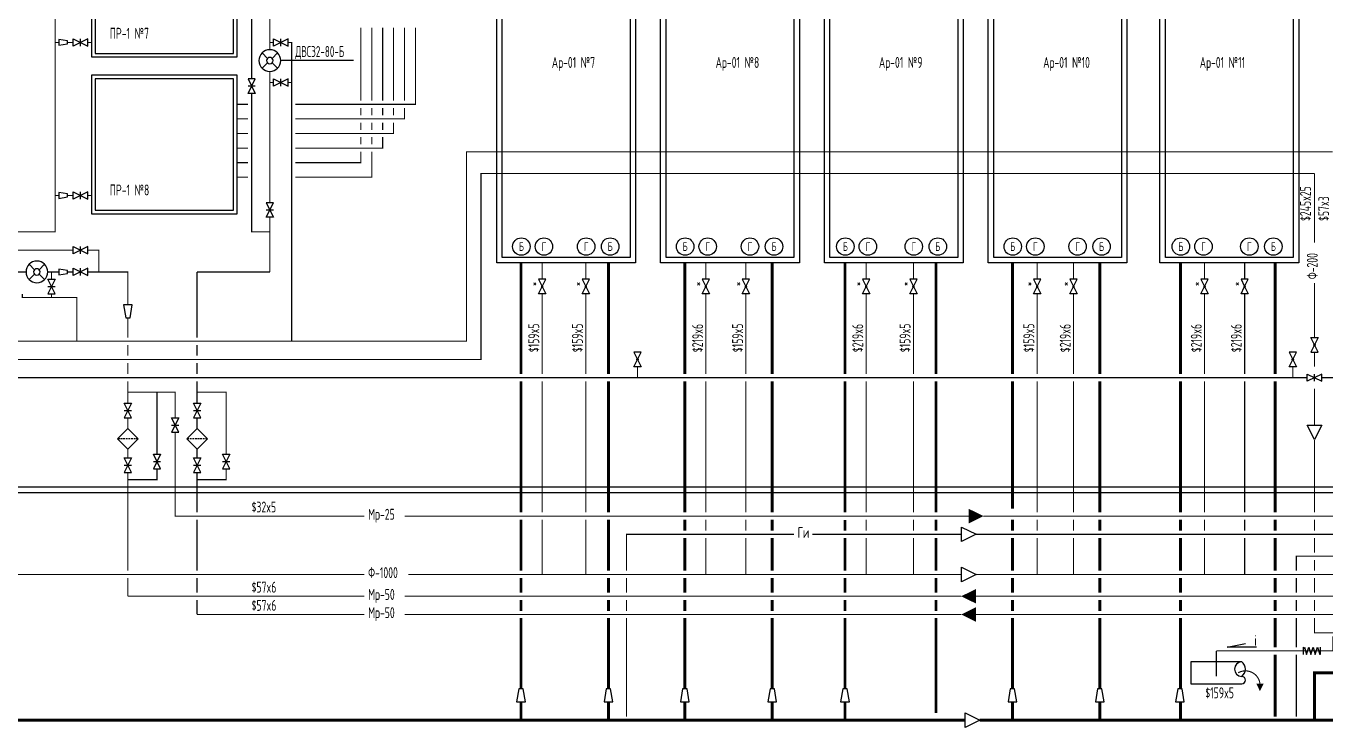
# Model space of a CAD drawing. Extents: x 0 to 1261, y 0 to 593.
# Drawn here: x 481 to 837.9, y 209.5 to 400.5 of the extents above; entities that cross this region are included whole.
import ezdxf
from ezdxf.enums import TextEntityAlignment as Align

# ---------------------------------------------------------------- set-up
doc = ezdxf.new("R2010")
doc.units = 0
doc.header["$LTSCALE"] = 12
doc.header["$MEASUREMENT"] = 0
doc.linetypes.add('HIDDEN', pattern=[0.375, 0.25, -0.125])
doc.layers.get('0').update_dxf_attribs({"linetype": 'CONTINUOUS'})
doc.layers.add('вспом_линии', color=7, linetype='CONTINUOUS', lineweight=30)
doc.styles.add('ESKD', font='eskd_u.shx', dxfattribs={"width": 0.8, "height": 3})

# ---------------------------------------------------------------- blocks, each defined once
blk = doc.blocks.new('v26')
blk.add_lwpolyline([(6, 0), (6, 1), (0, 2), (0, -2), (6, -1), (6, 0)])
blk = doc.blocks.new('b4_16')
blk.add_lwpolyline([(0, -2.5), (0, 2.5), (10, -2.5), (10, 2.5)], close=True)
blk.add_lwpolyline([(5, -2.5), (5, 2.5)])
blk = doc.blocks.new('b1_16')
for points in [[(4.56, -0.22), (0, -2.5), (0, 2.5), (4.56, 0.22)], [(5.46, -0.23), (10, -2.5), (10, 2.5), (5.46, 0.23)]]:
    blk.add_lwpolyline(points)
blk.add_lwpolyline([(5, -0.5, -0.974631), (5, 0.5, -1.026029), (5, -0.5, 1.665502)], format="xyb")
blk = doc.blocks.new('b23_16')
blk.add_lwpolyline([(-0.07, 0), (7, -7.07), (14.07, 0), (7, 7.07)], close=True)
at = {"linetype": 'HIDDEN', "ltscale": 0.4}
blk.add_lwpolyline([(7, 7), (7, -7)], dxfattribs=at)
blk = doc.blocks.new('v9')
blk.add_lwpolyline([(0, 0, 5, 0.1, 0), (5, 0, 0.1, 0.1, 0)], format="xyseb")
blk = doc.blocks.new('v10')
blk.add_lwpolyline([(0, -2.5), (0, 2.5), (5, 0)], close=True)
blk = doc.blocks.new('v5')
for points in [[(0, -2.5), (0, 2.5)], [(0, 1.5), (0.5, 2.5), (2, -2.5), (3.5, 2.5), (5, -2.5), (6.5, 2.5), (8, -2.5), (9.5, 2.5), (11, -2.5), (11.5, -1)], [(11.5, -2.5), (11.5, 2.5)]]:
    blk.add_lwpolyline(points)
blk = doc.blocks.new('v43')
for points in [[(0.03, 0, 1), (9.97, 0, 1)], [(3.52, 0, 1), (6.47, 0, 1)]]:
    blk.add_lwpolyline(points, format="xyb", close=True)
for points in [[(1.5, 3.5), (3.96, 1.04)], [(8.5, 3.5), (6.04, 1.04)], [(3.96, -1.04), (1.5, -3.5)], [(6.04, -1.04), (8.5, -3.5)]]:
    blk.add_lwpolyline(points)

msp = doc.modelspace()

# ---------------------------------------------------------------- linework, layer by layer
for p, q in [((811, 230), (816, 231)), ((819, 230), (811, 230))]:
    msp.add_line(p, q)
at = {"const_width": 0.8}
for points in [[(617, 335.5), (617, 305)], [(641, 335.5), (641, 305)], [(662, 335.5), (662, 305)], [(686, 335.5), (686, 305)], [(706, 335.5), (706, 305)], [(731, 335.5), (731, 305)], [(752, 335.5), (752, 305)], [(776, 335.5), (776, 305)], [(798.17, 335.5), (798.17, 305)], [(824.17, 335.5), (824.17, 305)], [(617, 303), (617, 267)], [(641, 303), (641, 267)], [(662, 303), (662, 267)], [(686, 303), (686, 267)], [(706, 303), (706, 267)], [(731, 303), (731, 267)], [(752, 303), (752, 268)], [(776, 303), (776, 267)], [(798.17, 303), (798.17, 267)], [(824.17, 303), (824.17, 267)], [(617, 265), (617, 251)], [(641, 265), (641, 251)], [(662, 265), (662, 262)], [(686, 265), (686, 262)], [(706, 264.89), (706, 262)], [(731, 265), (731, 262)], [(752, 265), (752, 262)], [(776, 265), (776, 262)], [(798.17, 265), (798.17, 262)], [(824.17, 265), (824.17, 262)], [(662, 260), (662, 251)], [(686, 260), (686, 251)], [(706, 260), (706, 251)], [(731, 260), (731, 251)], [(752, 260), (752, 251)], [(776, 260), (776, 251)], [(798.17, 260), (798.17, 251)], [(824.17, 260), (824.17, 251)], [(617, 249), (617, 245)], [(641, 249), (641, 245)], [(662, 249), (662, 245)], [(686, 249), (686, 245)], [(706, 249), (706, 245)], [(731, 249), (731, 245)], [(752, 249), (752, 245)], [(776, 249), (776, 245)], [(798.17, 249), (798.17, 245)], [(824.17, 249), (824.17, 245)], [(617, 243), (617, 240)], [(641, 243), (641, 240)], [(662, 243), (662, 240)], [(686, 243), (686, 240)], [(706, 243), (706, 240)], [(731, 243), (731, 240)], [(752, 243), (752, 240)], [(776, 243), (776, 240)], [(798.17, 243), (798.17, 240)], [(824.17, 243), (824.17, 240)], [(617, 238), (617, 218.6)], [(641, 238), (641, 218.6)], [(662, 238), (662, 218.6)], [(686, 238), (686, 218.6)], [(706, 238), (706, 218.6)], [(731, 238), (731, 212)], [(752, 238), (752, 218.6)], [(776, 238), (776, 218.6)], [(798.17, 238), (798.17, 218.6)], [(824.17, 238), (824.17, 230)], [(824.17, 228), (824.17, 211)], [(617, 215), (617, 210)], [(641, 215), (641, 210)], [(662, 215), (662, 210)], [(686, 215), (686, 210)], [(706, 215), (706, 210)], [(752, 215), (752, 210)], [(776, 215), (776, 210)], [(798.17, 215), (798.17, 210)]]:
    msp.add_lwpolyline(points, dxfattribs=at)
at = {"linetype": 'Continuous'}
for centre in [(617.09, 339.97), (623.29, 339.97), (634.89, 339.97), (641.49, 339.97), (662.09, 339.97), (668.29, 339.97), (679.89, 339.97), (686.49, 339.97), (706.09, 339.97), (712.29, 339.97), (724.89, 339.97), (731.49, 339.97), (752.09, 339.97), (758.29, 339.97), (769.89, 339.97), (776.49, 339.97), (798.27, 339.97), (804.47, 339.97), (817.07, 339.97), (823.67, 339.97)]:
    msp.add_circle(centre, 2.4, dxfattribs=at)
at = {"layer": 'вспом_линии'}
for p, q in [((571, 391), (551, 391)), ((815, 226), (801, 226)), ((801, 226), (801, 220)), ((801, 220), (815, 220))]:
    msp.add_line(p, q, dxfattribs=at)
for points in [[(882.5, 547.92), (28.5, 547.92), (28.5, 272.5), (882.5, 272.5)], [(881, 546.42), (30, 546.42), (30, 274), (881, 274)], [(499, 392), (539, 392), (539, 430), (499, 430)], [(500, 393), (538, 393), (538, 429), (500, 429)], [(499, 349), (539, 349), (539, 387), (499, 387)], [(500, 350), (538, 350), (538, 386), (500, 386)]]:
    msp.add_lwpolyline(points, close=True, dxfattribs=at)
for points, const_width in [([(543, 386), (543, 483), (548, 483)], 0.3), ([(548, 430), (548, 394)], 0.3), ([(459, 333), (429, 333), (429, 344), (489, 344), (489, 414)], 0.3), ([(555, 379), (588, 379), (588, 400)], 0.3), ([(573, 380), (573, 400)], 0.3), ([(576, 380), (576, 400)], 0.3), ([(579, 380), (579, 400)], 0.3), ([(582, 380), (582, 400)], 0.3), ([(585, 380), (585, 400)], 0.3), ([(489, 396), (490, 396)], 0.3), ([(492.4, 396), (494, 396)], 0.3), ([(498, 396), (499, 396)], 0.3), ([(548, 396), (549, 396)], 0.3), ([(553, 396), (554, 396), (554, 314)], 0.3), ([(548, 388), (548, 352)], 0.3), ([(548, 344), (543, 344), (543, 382)], 0.3), ([(548, 385), (549, 385)], 0.3), ([(553, 385), (554, 385)], 0.3), ([(539, 379), (542, 379)], 0.3), ([(539, 375), (542, 375)], 0.3), ([(555, 375), (585, 375), (585, 378)], 0.3), ([(573, 376), (573, 378)], 0.3), ([(576, 376), (576, 378)], 0.3), ([(579, 376), (579, 378)], 0.3), ([(582, 376), (582, 378)], 0.3), ([(539, 371), (542, 371)], 0.3), ([(555, 371), (582, 371), (582, 374)], 0.3), ([(573, 372), (573, 374)], 0.3), ([(576, 372), (576, 374)], 0.3), ([(579, 372), (579, 374)], 0.3), ([(555, 367), (579, 367), (579, 370)], 0.3), ([(573, 368), (573, 370)], 0.3), ([(576, 368), (576, 370)], 0.3), ([(539, 367), (542, 367)], 0.3), ([(555, 363), (572, 363), (573, 363), (573, 366)], 0.3), ([(555, 359), (576, 359), (576, 366)], 0.3), ([(610.35, 366), (602, 366), (602, 314), (572, 314)], 0.3), ([(612, 366), (610.35, 366)], 0.3), ([(657, 366), (647, 366)], 0.3), ([(702, 366), (692, 366)], 0.3), ([(747, 366), (737, 366)], 0.3), ([(794, 366), (794, 366), (782, 366)], 0.3), ([(840, 366), (840, 366), (829, 366)], 0.3), ([(539, 363), (542, 363)], 0.3), ([(610.35, 360), (606, 360), (606, 309), (397, 309)], 0.3), ([(539, 359), (542, 359)], 0.3), ([(612, 360), (610.35, 360)], 0.3), ([(657, 360), (647, 360)], 0.3), ([(702, 360), (692, 360)], 0.3), ([(747, 360), (737, 360)], 0.3), ([(794, 360), (782, 360)], 0.3), ([(835, 360), (829, 360)], 0.3), ([(835, 360), (835, 341)], 0.3), ([(489, 354), (490, 354)], 0.3), ([(492.4, 354), (494, 354)], 0.3), ([(498, 354), (499, 354)], 0.3), ([(548, 348), (548, 333)], 0.3), ([(461, 333), (461, 339), (494, 339)], 0.3), ([(498, 339), (501, 339), (501, 333)], 0.3), ([(622.79, 335.5), (622.79, 331)], 0.3), ([(634.79, 335.5), (634.79, 331)], 0.3), ([(667.79, 335.5), (667.79, 331)], 0.3), ([(678.79, 335.5), (678.79, 331)], 0.3), ([(711.79, 335.5), (711.79, 331)], 0.3), ([(724.79, 335.5), (724.79, 331)], 0.3), ([(758.79, 335.5), (758.79, 331)], 0.3), ([(768.79, 335.5), (768.79, 331)], 0.3), ([(804.79, 335.5), (804.79, 331)], 0.3), ([(815.79, 335.5), (815.79, 331)], 0.3), ([(478, 333), (481, 333)], 0.3), ([(487, 333), (490, 333)], 0.3), ([(488, 333), (488, 331)], 0.3), ([(492.4, 333), (494, 333)], 0.3), ([(498, 333), (502, 333)], 0.3), ([(502, 333), (509, 333), (509, 324)], 0.3), ([(528, 333), (528, 333), (528, 315)], 0.3), ([(528, 333), (548, 333)], 0.3), ([(835, 330), (835, 315)], 0.3), ([(480, 327), (480, 326), (495, 326), (495, 314)], 0.3), ([(488, 327), (488, 326)], 0.3), ([(622.79, 327), (622.79, 305)], 0.3), ([(634.79, 327), (634.79, 305)], 0.3), ([(667.79, 327), (667.79, 305)], 0.3), ([(678.79, 327), (678.79, 305)], 0.3), ([(711.79, 327), (711.79, 305)], 0.3), ([(724.79, 327), (724.79, 305)], 0.3), ([(758.79, 327), (758.79, 305)], 0.3), ([(768.79, 327), (768.79, 305)], 0.3), ([(804.79, 327), (804.79, 305)], 0.3), ([(815.79, 327), (815.79, 305)], 0.3), ([(509, 320.4), (509, 315)], 0.3), ([(582, 314), (415.21, 314)], 0.3), ([(509, 313), (509, 310)], 0.3), ([(528, 313), (528, 310)], 0.3), ([(835, 311), (835, 307)], 0.3), ([(509, 308), (509, 305)], 0.3), ([(528, 308), (528, 305)], 0.3), ([(649, 304), (649, 307)], 0.3), ([(829, 304), (829, 307)], 0.3), ([(833, 304), (397, 304)], 0.3), ([(837, 304), (845, 304), (845, 291)], 0.3), ([(509, 303), (509, 297)], 0.3), ([(509, 300), (517, 300), (517, 283)], 0.3), ([(517, 300), (522, 300), (522, 293)], 0.3), ([(528, 303), (528, 297)], 0.3), ([(528, 300), (536, 300), (536, 283)], 0.3), ([(622.79, 303), (622.79, 267)], 0.3), ([(634.79, 303), (634.79, 267)], 0.3), ([(667.79, 303), (667.79, 267)], 0.3), ([(678.79, 303), (678.79, 267)], 0.3), ([(711.79, 303), (711.79, 267)], 0.3), ([(724.79, 303), (724.79, 267)], 0.3), ([(758.79, 303), (758.79, 267)], 0.3), ([(768.79, 303), (768.79, 267)], 0.3), ([(804.79, 303), (804.79, 267)], 0.3), ([(815.79, 303), (815.79, 267)], 0.3), ([(835, 301), (835, 291)], 0.3), ([(509, 293), (509, 290)], 0.3), ([(528, 293), (528, 290)], 0.3), ([(522, 289), (522, 266), (574, 266)], 0.3), ([(835, 287), (835, 267)], 0.3), ([(509, 284.4), (509, 282)], 0.3), ([(528, 284.4), (528, 282)], 0.3), ([(517, 279), (517, 276), (509, 276)], 0.3), ([(536, 279), (536, 276), (528, 276)], 0.3), ([(509, 278), (509, 251)], 0.3), ([(528, 278), (528, 267)], 0.3), ([(528, 265), (528, 251)], 0.3), ([(585, 266), (712, 266)], 0.3), ([(622.79, 265), (622.79, 250)], 0.3), ([(634.79, 265), (634.79, 250)], 0.3), ([(667.79, 265), (667.79, 262)], 0.3), ([(678.79, 265), (678.79, 262)], 0.3), ([(711.79, 265), (711.79, 262)], 0.3), ([(712, 266), (740, 266)], 0.3), ([(724.79, 265), (724.79, 262)], 0.3), ([(855, 265), (855, 261), (742, 261)], 0.3), ([(744, 266), (990, 266)], 0.3), ([(758.79, 265), (758.79, 262)], 0.3), ([(768.79, 265), (768.79, 262)], 0.3), ([(804.79, 265), (804.79, 262)], 0.3), ([(815.79, 265), (815.79, 262)], 0.3), ([(835, 265), (835, 262)], 0.3), ([(692, 261), (646, 261), (646, 251)], 0.3), ([(738, 261), (697, 261)], 0.3), ([(667.79, 260), (667.79, 250)], 0.3), ([(678.79, 260), (678.79, 250)], 0.3), ([(711.79, 260), (711.79, 250)], 0.3), ([(724.79, 260), (724.79, 250)], 0.3), ([(758.79, 260), (758.79, 250)], 0.3), ([(768.79, 260), (768.79, 250)], 0.3), ([(804.79, 260), (804.79, 250)], 0.3), ([(815.79, 260), (815.79, 250)], 0.3), ([(830, 251), (830, 255), (870, 255), (870, 259)], 0.3), ([(835, 260), (835, 256)], 0.3), ([(835, 254), (835, 251)], 0.3), ([(187.21, 250), (574, 250)], 0.3), ([(586, 250), (738, 250)], 0.3), ([(742, 250), (991, 250)], 0.3), ([(509, 249), (509, 244)], 0.3), ([(528, 249), (528, 245)], 0.3), ([(646, 249), (646, 245)], 0.3), ([(830, 245), (830, 249)], 0.3), ([(835, 249), (835, 245)], 0.3), ([(509, 244), (574, 244)], 0.3), ([(528, 243), (528, 239)], 0.3), ([(585, 244), (738, 244)], 0.3), ([(646, 243), (646, 240)], 0.3), ([(742, 244), (982, 244)], 0.3), ([(830, 240), (830, 243)], 0.3), ([(835, 243), (835, 240)], 0.3), ([(528, 239), (574, 239)], 0.3), ([(585, 239), (738, 239)], 0.3), ([(742, 239), (982, 239)], 0.3), ([(646, 238), (646, 211)], 0.3), ([(830, 230), (830, 238)], 0.3), ([(835, 238), (835, 234), (856, 234)], 0.3), ([(840, 233), (840, 229), (814, 229)], 0.3), ([(808, 229), (808, 222)], 0.3), ([(814, 229), (808, 229)], 0.3), ([(830, 211), (830, 228)], 0.3), ([(835, 210), (835, 223), (910, 223)], 0.8), ([(334.6, 210), (739, 210)], 0.8), ([(743, 210), (916, 210)], 0.8)]:
    msp.add_lwpolyline(points, dxfattribs=dict(at, const_width=const_width))
at = {"layer": 'вспом_линии', "linetype": 'Continuous'}
for points in [[(648.46, 335.5), (610.35, 335.5), (610.35, 452.5), (648.46, 452.5)], [(646.96, 337), (611.85, 337), (611.85, 451), (646.96, 451)], [(693.46, 335.5), (655.35, 335.5), (655.35, 452.5), (693.46, 452.5)], [(691.96, 337), (656.85, 337), (656.85, 451), (691.96, 451)], [(738.46, 335.5), (700.35, 335.5), (700.35, 452.5), (738.46, 452.5)], [(736.96, 337), (701.85, 337), (701.85, 451), (736.96, 451)], [(783.46, 335.5), (745.35, 335.5), (745.35, 452.5), (783.46, 452.5)], [(781.96, 337), (746.85, 337), (746.85, 451), (781.96, 451)], [(830.63, 335.5), (792.52, 335.5), (792.52, 452.5), (830.63, 452.5)], [(829.13, 337), (794.02, 337), (794.02, 451), (829.13, 451)]]:
    msp.add_lwpolyline(points, close=True, dxfattribs=at)
at = {"layer": 'вспом_линии', "linetype": 'HIDDEN', "const_width": 0.3}
for points in [[(647, 366), (612, 366)], [(692, 366), (657, 366)], [(737, 366), (702, 366)], [(782, 366), (747, 366)], [(829, 366), (794, 366)], [(647, 360), (612, 360)], [(692, 360), (657, 360)], [(737, 360), (702, 360)], [(782, 360), (747, 360)], [(829, 360), (794, 360)]]:
    msp.add_lwpolyline(points, dxfattribs=at)
at = {"layer": 'вспом_линии', "const_width": 0.3}
msp.add_lwpolyline([(814, 223, -0.535495), (820, 220, 0.986208)], format="xyb", dxfattribs=at)
at = {"layer": 'вспом_линии'}
for centre, radius, start, end in [((815, 224), 2, 90, 270), ((813.5, 224), 2.5, 306.8699, 53.1301), ((815, 221), 1, 270, 90)]:
    msp.add_arc(centre, radius, start, end, dxfattribs=at)

# ---------------------------------------------------------------- block references
for name, p, xscale, yscale, zscale, rotation in [('v43', (548, 388), 0.6, 0.6, 0.6, 90), ('b4_16', (522, 293), 0.4, 0.4, 0.4, 270)]:
    msp.add_blockref(name, p, dxfattribs=dict(xscale=xscale, yscale=yscale, zscale=zscale, rotation=rotation))
for name, p, xscale, yscale, zscale in [('v43', (481, 333), 0.6, 0.6, 0.6), ('v5', (832, 229), 0.4, 0.4, 0.4)]:
    msp.add_blockref(name, p, dxfattribs=dict(xscale=xscale, yscale=yscale, zscale=zscale))
for name, p, xscale, yscale, zscale in [('v26', (490, 396), 0.4, 0.4, 0.4), ('b4_16', (494, 396), 0.4, 0.4, 0.4), ('b4_16', (549, 396), 0.4, 0.4, 0.4), ('b4_16', (549, 385), 0.4, 0.4, 0.4), ('v26', (490, 354), 0.4, 0.4, 0.4), ('b4_16', (494, 354), 0.4, 0.4, 0.4), ('b4_16', (494, 339), 0.4, 0.4, 0.4), ('v26', (490, 333), 0.4, 0.4, 0.4), ('b4_16', (494, 333), 0.4, 0.4, 0.4), ('b4_16', (833, 304), 0.4, 0.4, 0.4), ('v9', (740, 266), 0.8, 0.8, 0.8), ('v10', (738, 261), 0.8, 0.8, 0.8), ('v10', (738, 250), 0.8, 0.8, 0.8), ('v10', (739, 210), 0.8, 0.8, 0.8)]:
    msp.add_blockref(name, p, dxfattribs=dict(at, xscale=xscale, yscale=yscale, zscale=zscale))
for name, p, xscale, yscale, zscale, rotation in [('b4_16', (543, 382), 0.4, 0.4, 0.4, 90), ('b4_16', (548, 348), 0.4, 0.4, 0.4, 90), ('b4_16', (488, 331), 0.4, 0.4, 0.4, 270), ('b1_16', (622.79, 331), -0.4, 0.4, 0.4, 90), ('b1_16', (634.79, 331), -0.4, 0.4, 0.4, 90), ('b1_16', (667.79, 331), -0.4, 0.4, 0.4, 90), ('b1_16', (678.79, 331), -0.4, 0.4, 0.4, 90), ('b1_16', (711.79, 331), -0.4, 0.4, 0.4, 90), ('b1_16', (724.79, 331), -0.4, 0.4, 0.4, 90), ('b1_16', (758.79, 331), -0.4, 0.4, 0.4, 90), ('b1_16', (768.79, 331), -0.4, 0.4, 0.4, 90), ('b1_16', (804.79, 331), -0.4, 0.4, 0.4, 90), ('b1_16', (815.79, 331), -0.4, 0.4, 0.4, 90), ('v26', (509, 324), 0.6, 0.6, 0.6, 270), ('b1_16', (835, 315), 0.4, 0.4, 0.4, 270), ('b1_16', (649, 307), 0.4, 0.4, 0.4, 90), ('b1_16', (829, 307), 0.4, 0.4, 0.4, 90), ('b4_16', (509, 297), 0.4, 0.4, 0.4, 270), ('b4_16', (528, 297), 0.4, 0.4, 0.4, 270), ('b23_16', (509, 290), 0.4, 0.4, 0.4, 270), ('b23_16', (528, 290), 0.4, 0.4, 0.4, 270), ('v10', (835, 291), 0.8, 0.8, 0.8, 270), ('b4_16', (509, 282), 0.4, 0.4, 0.4, 270), ('b4_16', (517, 283), 0.4, 0.4, 0.4, 270), ('b4_16', (528, 282), 0.4, 0.4, 0.4, 270), ('b4_16', (536, 283), 0.4, 0.4, 0.4, 270), ('v9', (742, 244), 0.8, 0.8, 0.8, 180), ('v9', (742, 239), 0.8, 0.8, 0.8, 180), ('v26', (617, 215), 0.6, 0.6, 0.6, 90), ('v26', (641, 215), 0.6, 0.6, 0.6, 90), ('v26', (662, 215), 0.6, 0.6, 0.6, 90), ('v26', (686, 215), 0.6, 0.6, 0.6, 90), ('v26', (706, 215), 0.6, 0.6, 0.6, 90), ('v26', (752, 215), 0.6, 0.6, 0.6, 90), ('v26', (776, 215), 0.6, 0.6, 0.6, 90), ('v26', (798, 215), 0.6, 0.6, 0.6, 90), ('v9', (820, 220), 0.4, 0.4, 0.4, 270)]:
    msp.add_blockref(name, p, dxfattribs=dict(at, xscale=xscale, yscale=yscale, zscale=zscale, rotation=rotation))

# ---------------------------------------------------------------- texts
at = {"linetype": 'Continuous', "style": 'ESKD', "width": 0.8}
for s, p in [('Б', (617.09, 338.77)), ('Г', (623.29, 338.77)), ('Г', (634.89, 338.77)), ('Б', (641.49, 338.77)), ('Б', (662.09, 338.77)), ('Г', (668.29, 338.77)), ('Г', (679.89, 338.77)), ('Б', (686.49, 338.77)), ('Б', (706.09, 338.77)), ('Г', (712.29, 338.77)), ('Г', (724.89, 338.77)), ('Б', (731.49, 338.77)), ('Б', (752.09, 338.77)), ('Г', (758.29, 338.77)), ('Г', (769.89, 338.77)), ('Б', (776.49, 338.77)), ('Б', (798.27, 338.77)), ('Г', (804.47, 338.77)), ('Г', (817.07, 338.77)), ('Б', (823.67, 338.77)), ('*', (620.8, 328.77)), ('*', (632.8, 328.77)), ('*', (665.8, 328.77)), ('*', (676.8, 328.77)), ('*', (709.8, 328.77)), ('*', (722.8, 328.77)), ('*', (756.8, 328.77)), ('*', (766.8, 328.77)), ('*', (802.8, 328.77)), ('*', (813.8, 328.77))]:
    msp.add_text(s, height=2.4, dxfattribs=at).set_placement(p, align=Align.CENTER)
at = {"style": 'ESKD', "width": 0.8}
msp.add_text('i', height=3, dxfattribs=at).set_placement((818.47, 230.39))
at = {"layer": 'вспом_линии', "style": 'ESKD'}
for s, width, p in [('ПР-1 №7', 0.8, (504, 397)), ('ДВС32-80-Б', 0.75, (555, 392)), ('ПР-1 №8', 0.8, (504, 354)), ('$32x5', 0.8, (543, 267)), ('Мр-25', 0.8, (575, 265)), ('Ги', 0.8, (693, 260)), ('Ф-1000', 0.8, (575, 249)), ('$57x6', 0.8, (543, 245)), ('$57x6', 0.8, (543, 240)), ('Мр-50', 0.8, (575, 243)), ('Мр-50', 0.8, (575, 238)), ('$159x5', 0.8, (805, 216))]:
    msp.add_text(s, height=3, dxfattribs=dict(at, width=width)).set_placement(p)
at = {"layer": 'вспом_линии', "linetype": 'Continuous', "style": 'ESKD', "width": 0.8}
for s, p in [('Ар-01 №7', (625.46, 389)), ('Ар-01 №8', (670.46, 389)), ('Ар-01 №9', (715.32, 389)), ('Ар-01 №10', (760.44, 389)), ('Ар-01 №11', (803.45, 389))]:
    msp.add_text(s, height=3, dxfattribs=at).set_placement(p)
at = {"layer": 'вспом_линии', "style": 'ESKD', "width": 0.8}
for s, p in [('$245x25', (834, 347)), ('$57x3', (839, 347)), ('Ф-200', (835.88, 331)), ('$159x5', (622, 311)), ('$159x5', (634, 311)), ('$219x6', (667, 311)), ('$159x5', (678, 311)), ('$219x6', (711, 311)), ('$159x5', (724, 311)), ('$159x5', (758, 311)), ('$219x6', (768, 311)), ('$219x6', (804, 311)), ('$219x6', (815, 311))]:
    msp.add_text(s, height=3, rotation=90, dxfattribs=at).set_placement(p)

doc.saveas('drawing.dxf')
